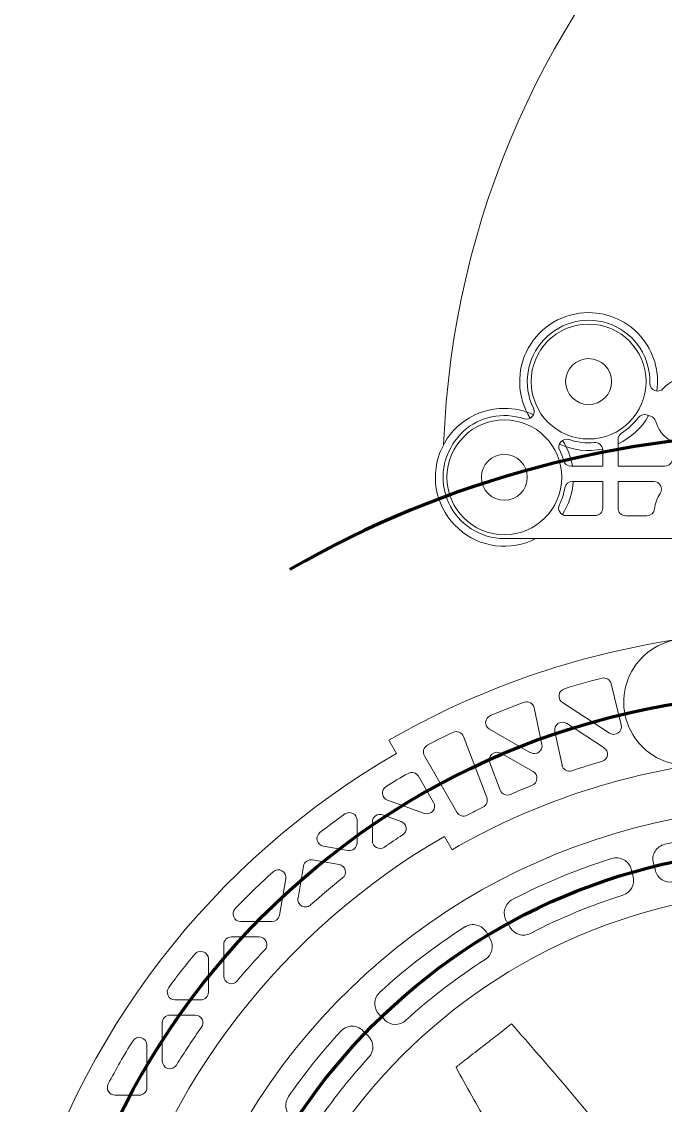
# Model space of a CAD drawing. Header units: millimetres. Extents: x 293 to 902, y 110 to 719.
# Drawn here: x 300.8 to 384.8, y 459.7 to 601.1 of the extents above; entities that cross this region are included whole.
import ezdxf

# ---------------------------------------------------------------- set-up
doc = ezdxf.new("R2010")
doc.units = ezdxf.units.MM

msp = doc.modelspace()

# ---------------------------------------------------------------- linework, layer by layer
at = {"color": 7, "linetype": 'Continuous', "lineweight": 15}
for p, q in [((382.9, 549.63), (382.36, 549.79)), ((358.42, 547.64), (357.8, 546.94)), ((378.65, 543.11), (378.65, 546.56)), ((376.65, 543.11), (376.65, 545.18)), ((376.65, 543.11), (372.5, 543.11)), ((384.76, 543.11), (378.65, 543.11)), ((376.65, 541.11), (372.7, 541.11)), ((376.65, 537.65), (376.65, 541.11)), ((383.31, 541.11), (378.65, 541.11)), ((378.65, 537.64), (378.65, 541.11)), ((375.65, 536.65), (371.89, 536.65)), ((382.42, 536.64), (379.65, 536.64)), ((394.75, 533.64), (363.8, 533.65)), ((377.76, 514.69), (379.07, 509.33)), ((377.55, 508.25), (371.4, 512.25)), ((367.7, 511.54), (368.72, 506.78)), ((376.82, 506.35), (371.92, 509.53)), ((367.24, 505.7), (361.88, 508.75)), ((370.4, 508.48), (371.34, 504.08)), ((349.74, 505.59), (348.74, 507.32)), ((358.47, 507.8), (361.51, 499.83)), ((353.38, 505.29), (357.63, 497.92)), ((367.57, 503.22), (363.34, 505.62)), ((361.91, 504.39), (363.28, 500.81)), ((352.61, 502.62), (354.57, 499.21)), ((353.37, 497.77), (348.56, 499.48)), ((344.59, 496.88), (344.58, 493.92)), ((346.59, 496.64), (346.58, 494.19)), ((350.33, 496.73), (347.92, 497.59)), ((356.99, 493.03), (355.99, 494.76)), ((343.41, 492.93), (340.18, 493.49)), ((342.25, 491.1), (338.76, 491.71)), ((383.52, 490.3), (383.26, 491.26)), ((337.6, 490.9), (336.88, 486.72)), ((380.62, 489.52), (380.36, 490.49)), ((335.28, 489.23), (334.46, 484.47)), ((333.47, 483.64), (329.4, 483.64)), ((364.57, 482.88), (364.07, 483.75)), ((331.81, 481.64), (328.18, 481.64)), ((361.97, 481.38), (361.47, 482.25)), ((327.18, 480.64), (327.18, 476.54)), ((325.18, 478.77), (325.18, 474.43)), ((324.18, 473.43), (320.81, 473.43)), ((323.47, 471.43), (320.16, 471.43)), ((348.19, 470.82), (347.48, 471.52)), ((319.16, 470.43), (319.16, 465.44)), ((346.07, 468.7), (345.36, 469.4)), ((317.16, 467.52), (317.16, 461.98)), ((316.16, 460.98), (312.99, 460.98))]:
    msp.add_line(p, q, dxfattribs=at)
for centre, radius in [((374.81, 554.15), 7.5), ((374.81, 554.15), 3), ((363.81, 541.65), 7.5), ((363.81, 541.65), 3), ((402.2, 414.64), 73)]:
    msp.add_circle(centre, radius, dxfattribs=at)
at = {"color": 4, "lineweight": 100}
msp.add_circle((402.2, 414.64), 98.75, dxfattribs=at)
at = {"color": 6, "lineweight": 100}
msp.add_circle((402.2, 414.64), 78.5, dxfattribs=at)
at = {"color": 7, "linetype": 'Continuous', "lineweight": 15}
for centre, radius, start, end in [((470.39, 541.65), 114.58, 92.1378, 177.8622), ((374.81, 554.15), 9, 89.9768, 212.1297), ((374.81, 554.15), 9, 352.0848, 89.9768), ((374.81, 554.15), 8, 358.4543, 205.7603), ((387.89, 550.22), 4.5, 89.9768, 137.9589), ((383.81, 553.9), 1, 178.4543, 317.9589), ((363.81, 541.65), 9, 89.9768, 297.2429), ((363.81, 541.65), 9, 65, 89.9768), ((366.71, 550.23), 1, 251.2734, 25.7603), ((363.81, 541.68), 8.03, 71.2734, 132.1284), ((374.81, 554.15), 9, 295.2478, 330.4551), ((374.81, 554.15), 8, 302.5251, 323.8235), ((382.08, 548.83), 1, 73.2947, 143.8235), ((382.61, 548.67), 1, 16.3504, 73.2947), ((387.89, 550.22), 4.5, 196.3504, 235.2524), ((363.81, 541.65), 8, 138.6291, 269.9768), ((371.93, 545.62), 1, 71.3563, 205.8432), ((363.81, 541.65), 9, 9.3454, 32.3677), ((374.81, 554.15), 8, 251.3563, 275.3456), ((375.65, 545.19), 1, 359.9768, 95.3456), ((379.65, 546.56), 1, 122.5251, 179.9768), ((374.81, 554.15), 9, 244.9868, 281.7151), ((363.81, 541.68), 8.03, 15.6119, 25.8432), ((372.5, 544.11), 1, 195.6119, 269.9768), ((384.76, 544.11), 1, 269.9768, 359.9768), ((363.81, 541.65), 9, 327.281, 356.5693), ((372.7, 540.11), 1, 89.9768, 169.991), ((383.31, 540.11), 1, 326.3671, 89.9768), ((363.81, 541.68), 8.03, 333.4666, 349.991), ((387.89, 537.06), 4.5, 146.3671, 173.9301), ((371.89, 537.65), 1, 153.4666, 269.9768), ((375.65, 537.65), 1, 269.9768, 359.9768), ((379.65, 537.64), 1, 179.9768, 269.9768), ((382.42, 537.64), 1, 269.9768, 353.9301), ((402.2, 414.64), 107, 98.4768, 119.9768), ((387.65, 512.31), 8.25, 98.4768, 278.4768), ((402.2, 414.64), 104, 104.2862, 107.0855), ((376.79, 514.45), 1, 13.7299, 104.2862), ((371.94, 513.09), 1, 107.0855, 236.9956), ((402.2, 414.64), 104, 110.1479, 112.7522), ((366.73, 511.33), 1, 11.9956, 110.1479), ((362.37, 509.62), 1, 112.7522, 240.4205), ((371.38, 508.69), 1, 56.9956, 191.9956), ((378.1, 509.09), 1, 236.9956, 13.7299), ((402.2, 414.64), 104, 115.6996, 117.7512), ((357.54, 507.45), 1, 20.861, 115.6996), ((354.24, 505.79), 1, 117.7512, 209.9768), ((367.74, 506.57), 1, 240.4205, 11.9956), ((402.2, 414.64), 105, 119.9768, 164.9464), ((362.85, 504.75), 1, 60.4205, 200.861), ((376.27, 505.51), 1, 285.9268, 56.9956), ((402.2, 414.64), 90.5, 98.4768, 119.9768), ((372.31, 504.28), 1, 191.9956, 288.4395), ((402.2, 414.64), 93.5, 105.9268, 108.4395), ((402.2, 414.64), 102, 119.9768, 121.8553), ((351.74, 502.12), 1, 29.9768, 119.9768), ((367.08, 502.36), 0.991, 291.8209, 60.4205), ((348.9, 500.42), 1, 121.8553, 250.4133), ((402.2, 414.64), 93.5, 111.8209, 113.7044), ((360.58, 499.47), 1, 296.1359, 20.861), ((364.21, 501.16), 1, 200.861, 293.7044), ((402.2, 414.64), 84, 31, 148.9536), ((353.71, 498.71), 1, 250.4133, 29.9768), ((402.2, 414.64), 93.5, 116.1359, 117.5509), ((402.2, 414.64), 102, 125.4776, 127.7655), ((343.59, 496.88), 1, 359.9768, 125.4776), ((347.59, 496.64), 1, 70.4133, 179.9768), ((349.99, 495.79), 1, 302.7571, 70.4133), ((358.49, 498.42), 1, 209.9768, 297.5509), ((340.35, 494.48), 1, 127.7655, 260.1542), ((402.2, 414.64), 81, 92.5161, 102.4376), ((402.2, 414.64), 92.5, 119.9768, 164.748), ((343.58, 493.92), 1, 260.1542, 359.9768), ((347.58, 494.19), 1, 179.9768, 304.4724), ((402.2, 414.64), 95.5, 122.7571, 124.4724), ((385.19, 491.78), 2, 102.4376, 194.9768), ((338.59, 490.72), 1, 80.1542, 170.1542), ((342.08, 490.12), 1, 308.5375, 80.1542), ((402.2, 414.64), 81, 107.5161, 117.4376), ((378.43, 489.97), 2, 14.9768, 107.5161), ((402.2, 414.64), 102, 132.2496, 136.1229), ((334.3, 489.4), 1, 350.1542, 132.2496), ((378.69, 489.01), 2, 287.5487, 14.9768), ((385.45, 490.81), 2, 194.9768, 282.405), ((402.2, 414.64), 95.5, 128.5375, 131.8174), ((337.86, 486.55), 1, 170.1542, 311.8174), ((402.2, 414.64), 76, 107.5487, 117.405), ((329.4, 484.64), 1, 136.1229, 269.9768), ((365.8, 484.75), 2, 117.4376, 209.9768), ((333.47, 484.64), 1, 269.9768, 350.1542), ((402.2, 414.64), 81, 122.5161, 132.4376), ((359.74, 481.25), 2, 29.9768, 122.5161), ((366.3, 483.88), 2, 209.9768, 297.405), ((328.18, 480.64), 1, 89.9768, 179.9768), ((331.81, 480.64), 1, 316.845, 89.9768), ((360.24, 480.38), 2, 302.5487, 29.9768), ((324.18, 478.77), 1, 359.9768, 140.5791), ((402.2, 414.64), 95.5, 136.845, 140.0928), ((402.2, 414.64), 102, 140.5791, 143.6964), ((402.2, 414.64), 76, 122.5487, 132.405), ((328.18, 476.54), 1, 179.9768, 320.0928), ((320.81, 474.43), 1, 143.6964, 269.9768), ((324.18, 474.43), 1, 269.9768, 359.9768), ((348.9, 472.94), 2, 132.4376, 224.9768), ((320.16, 470.43), 1, 89.9768, 179.9768), ((323.47, 470.43), 1, 324.6752, 89.9768), ((402.2, 414.64), 95.5, 144.6752, 148.2351), ((343.94, 467.99), 2, 44.9768, 137.5161), ((349.6, 472.23), 2, 224.9768, 312.405), ((316.16, 467.52), 1, 359.9768, 148.4222), ((402.2, 414.64), 81, 137.5161, 145.2573), ((344.65, 467.28), 2, 317.5487, 44.9768), ((402.2, 414.64), 102, 148.4222, 152.0446), ((402.2, 414.64), 76, 137.5487, 145.1966), ((320.16, 465.44), 1, 179.9768, 328.2351), ((312.99, 461.98), 1, 152.0446, 269.9768), ((316.16, 461.98), 1, 269.9768, 359.9768), ((337.29, 459.66), 2, 145.2573, 239.9768)]:
    msp.add_arc(centre, radius, start, end, dxfattribs=at)
at = {"color": 3, "lineweight": 100}
msp.add_arc((402.2, 414.64), 132.75, 60, 120, dxfattribs=at)
at = {"color": 7, "linetype": 'Continuous', "lineweight": 15}
for points, knots in [([(364.76, 470.28), (364.17, 469.82), (363.05, 468.95), (361.03, 467.38), (359.32, 466.06), (358.16, 465.16), (357.73, 464.82), (357.58, 464.7), (357.53, 464.66), (357.5, 464.64)], [0, 0, 0, 0, 0.278774, 0.533621, 0.803876, 0.919495, 0.961357, 0.979993, 1, 1, 1, 1]), ([(364.76, 470.28), (367.15, 467.55), (371.93, 462.09), (378.84, 453.71), (384.65, 446.05), (389.43, 439.13), (392.42, 434.23), (394.61, 430.56), (396.1, 428.18), (397.8, 425.89), (399.38, 424.86), (400.17, 424.34)], [0, 0, 0, 0, 0.186679, 0.373326, 0.559892, 0.682822, 0.805944, 0.854499, 0.903131, 0.951576, 1, 1, 1, 1]), ([(393.06, 418.82), (392.72, 419.61), (392.04, 421.18), (390.11, 422.93), (388.14, 424.55), (385, 427.64), (379.32, 433.73), (372.67, 441.65), (366.4, 450.06), (361.59, 457.13), (358.87, 462.14), (357.5, 464.64)], [0, 0, 0, 0, 0.043672, 0.087613, 0.131715, 0.175677, 0.313691, 0.560317, 0.707027, 0.853452, 1, 1, 1, 1])]:
    msp.add_open_spline(points, degree=3, knots=knots, dxfattribs=at)

doc.saveas('drawing.dxf')
